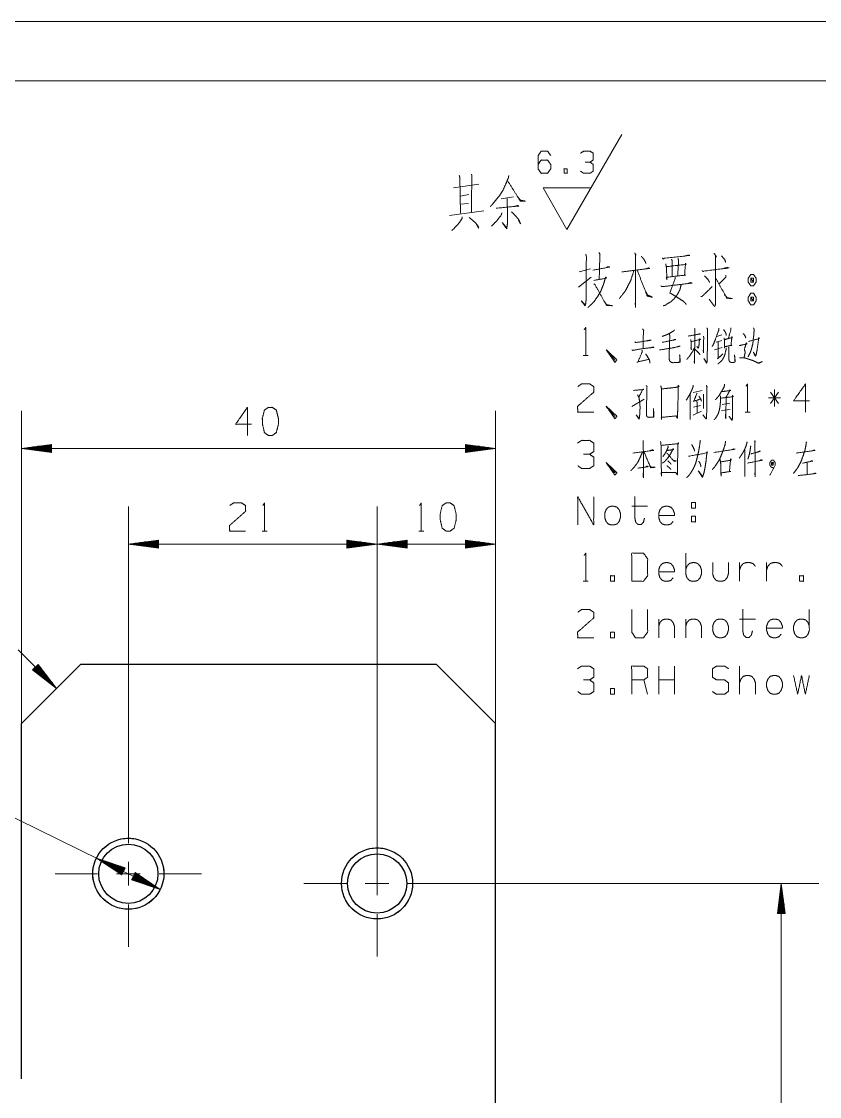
# Model space of a CAD drawing. Header units: millimetres. Extents: x 0 to 420, y 0 to 297.
# Drawn here: x 299.2 to 366.6, y 206.3 to 297 of the extents above; entities that cross this region are included whole.
import ezdxf

# ---------------------------------------------------------------- set-up
doc = ezdxf.new("R2010")
doc.units = ezdxf.units.MM
doc.layers.add('1', color=7, linetype='Continuous', true_color=0xffffff)

msp = doc.modelspace()

# ---------------------------------------------------------------- linework, layer by layer
at = {"layer": '1', "color": 132, "linetype": 'Continuous', "lineweight": 18}
for p, q in [((420, 297), (0, 297)), ((415, 292), (25, 292))]:
    msp.add_line(p, q, dxfattribs=at)
at = {"layer": '1', "color": 43, "linetype": 'Continuous', "lineweight": 18}
for p, q in [((345.265, 279.451), (349.881, 287.451)), ((343.245, 282.951), (347.284, 282.951)), ((345.265, 279.451), (343.245, 282.951))]:
    msp.add_line(p, q, dxfattribs=at)
at = {"layer": '1', "color": 95, "linetype": 'Continuous', "lineweight": 18}
for p, q in [((335.695, 282.963), (337.816, 283.263)), ((336.278, 282.251), (336.994, 282.401)), ((340.753, 282.213), (339.719, 282.026)), ((336.252, 281.576), (336.967, 281.651)), ((335.35, 280.638), (338.24, 281.013)), ((346.29, 275.86), (347.245, 276.123)), ((346.237, 274.585), (347.298, 275.41)), ((357.911, 270.423), (358.335, 270.548)), ((357.84, 269.923), (358.318, 270.073)), ((346.635, 268.798), (347.059, 268.798)), ((358.353, 269.473), (357.699, 269.298)), ((355.9, 265.685), (356.66, 265.86)), ((362.764, 264.51), (362.764, 265.935)), ((350.728, 264.51), (351.789, 265.11)), ((356.783, 265.535), (356.783, 264.335)), ((363.277, 265.235), (362.27, 265.235)), ((362.446, 265.71), (363.118, 264.76)), ((363.1, 265.71), (362.446, 264.76)), ((355.917, 263.76), (356.607, 264.11)), ((355.953, 264.435), (356.518, 264.585)), ((358.3, 264.16), (359.042, 264.26)), ((359.007, 264.785), (358.371, 264.685)), ((360.294, 264.035), (360.718, 264.035)), ((365.536, 259.773), (365.518, 258.748)), ((350.728, 256.085), (352.054, 256.085)), ((355.776, 255.235), (356.112, 255.235)), ((355.776, 255.235), (355.776, 254.76)), ((319.543, 253.986), (319.967, 253.986)), ((332.758, 253.986), (333.182, 253.986)), ((355.281, 250.373), (355.281, 252.123)), ((359.834, 249.748), (359.834, 251.323)), ((362.11, 249.748), (362.11, 251.323)), ((346.635, 249.748), (347.059, 249.748)), ((353.005, 246.56), (353.005, 244.985)), ((355.281, 246.56), (355.281, 244.985)), ((359.834, 246.56), (361.16, 246.56)), ((353.005, 240.223), (353.005, 242.598)), ((354.348, 240.223), (354.348, 242.598)), ((359.834, 240.223), (359.834, 242.598)), ((352.071, 240.223), (351.736, 241.423)), ((354.348, 241.423), (353.005, 241.423))]:
    msp.add_line(p, q, dxfattribs=at)
at = {"layer": '1', "color": 13, "linetype": 'Continuous', "lineweight": 18}
for p, q in [((299.24, 237.75), (299.24, 264.141)), ((339.24, 237.75), (339.24, 264.141)), ((301.78, 261.3), (299.24, 260.966)), ((299.24, 260.966), (301.78, 260.631)), ((339.24, 260.966), (299.24, 260.966)), ((301.78, 260.991), (299.433, 260.991)), ((301.78, 260.94), (299.433, 260.94)), ((301.78, 261.042), (299.818, 261.042)), ((301.78, 260.889), (299.818, 260.889)), ((301.78, 261.093), (300.204, 261.093)), ((301.78, 260.839), (300.204, 260.839)), ((301.78, 261.143), (300.59, 261.143)), ((301.78, 260.788), (300.59, 260.788)), ((301.78, 261.194), (300.976, 261.194)), ((301.78, 260.737), (300.976, 260.737)), ((301.78, 261.245), (301.362, 261.245)), ((301.78, 260.686), (301.362, 260.686)), ((301.78, 261.296), (301.748, 261.296)), ((301.78, 261.296), (301.748, 261.296)), ((301.78, 260.635), (301.748, 260.635)), ((301.78, 260.635), (301.748, 260.635)), ((301.78, 260.631), (301.78, 261.3)), ((336.7, 261.3), (336.7, 260.631)), ((339.24, 260.966), (336.7, 261.3)), ((336.7, 261.296), (336.732, 261.296)), ((336.7, 261.296), (336.732, 261.296)), ((336.7, 261.245), (337.117, 261.245)), ((336.7, 261.194), (337.503, 261.194)), ((336.7, 261.143), (337.889, 261.143)), ((336.7, 261.093), (338.275, 261.093)), ((336.7, 261.042), (338.661, 261.042)), ((336.7, 260.991), (339.047, 260.991)), ((336.7, 260.631), (339.24, 260.966)), ((336.7, 260.94), (339.047, 260.94)), ((336.7, 260.889), (338.661, 260.889)), ((336.7, 260.839), (338.275, 260.839)), ((336.7, 260.788), (337.889, 260.788)), ((336.7, 260.737), (337.503, 260.737)), ((336.7, 260.686), (337.117, 260.686)), ((336.7, 260.635), (336.732, 260.635)), ((336.7, 260.635), (336.732, 260.635)), ((308.255, 231.24), (308.255, 256.068)), ((329.24, 224.25), (329.24, 256.068)), ((329.24, 224.25), (329.24, 256.068)), ((339.24, 237.75), (339.24, 256.068)), ((310.795, 253.227), (308.255, 252.893)), ((310.795, 253.173), (310.378, 253.173)), ((310.795, 253.223), (310.764, 253.223)), ((310.795, 253.223), (310.764, 253.223)), ((310.795, 252.559), (310.795, 253.227)), ((326.7, 253.227), (326.7, 252.559)), ((329.24, 252.893), (326.7, 253.227)), ((326.7, 253.223), (326.732, 253.223)), ((326.7, 253.223), (326.732, 253.223)), ((326.7, 253.173), (327.117, 253.173)), ((331.78, 253.227), (329.24, 252.893)), ((331.78, 253.173), (331.362, 253.173)), ((331.78, 253.223), (331.748, 253.223)), ((331.78, 253.223), (331.748, 253.223)), ((331.78, 252.559), (331.78, 253.227)), ((336.7, 253.227), (336.7, 252.559)), ((339.24, 252.893), (336.7, 253.227)), ((336.7, 253.223), (336.732, 253.223)), ((336.7, 253.223), (336.732, 253.223)), ((336.7, 253.173), (337.117, 253.173)), ((308.255, 252.893), (310.795, 252.559)), ((329.24, 252.893), (308.255, 252.893)), ((310.795, 252.919), (308.448, 252.919)), ((310.795, 252.868), (308.448, 252.868)), ((310.795, 252.969), (308.834, 252.969)), ((310.795, 252.817), (308.834, 252.817)), ((310.795, 253.02), (309.22, 253.02)), ((310.795, 252.766), (309.22, 252.766)), ((310.795, 253.071), (309.606, 253.071)), ((310.795, 252.715), (309.606, 252.715)), ((310.795, 253.122), (309.992, 253.122)), ((310.795, 252.665), (309.992, 252.665)), ((310.795, 252.614), (310.378, 252.614)), ((310.795, 252.563), (310.764, 252.563)), ((310.795, 252.563), (310.764, 252.563)), ((326.7, 253.122), (327.503, 253.122)), ((326.7, 253.071), (327.889, 253.071)), ((326.7, 253.02), (328.275, 253.02)), ((326.7, 252.969), (328.661, 252.969)), ((326.7, 252.919), (329.047, 252.919)), ((326.7, 252.559), (329.24, 252.893)), ((326.7, 252.868), (329.047, 252.868)), ((326.7, 252.817), (328.661, 252.817)), ((326.7, 252.766), (328.275, 252.766)), ((326.7, 252.715), (327.889, 252.715)), ((326.7, 252.665), (327.503, 252.665)), ((326.7, 252.614), (327.117, 252.614)), ((326.7, 252.563), (326.732, 252.563)), ((326.7, 252.563), (326.732, 252.563)), ((329.24, 252.893), (331.78, 252.559)), ((329.24, 252.893), (339.24, 252.893)), ((331.78, 252.919), (329.433, 252.919)), ((331.78, 252.868), (329.433, 252.868)), ((331.78, 252.969), (329.818, 252.969)), ((331.78, 252.817), (329.818, 252.817)), ((331.78, 253.02), (330.204, 253.02)), ((331.78, 252.766), (330.204, 252.766)), ((331.78, 253.071), (330.59, 253.071)), ((331.78, 252.715), (330.59, 252.715)), ((331.78, 253.122), (330.976, 253.122)), ((331.78, 252.665), (330.976, 252.665)), ((331.78, 252.614), (331.362, 252.614)), ((331.78, 252.563), (331.748, 252.563)), ((331.78, 252.563), (331.748, 252.563)), ((336.7, 253.122), (337.503, 253.122)), ((336.7, 253.071), (337.889, 253.071)), ((336.7, 253.02), (338.275, 253.02)), ((336.7, 252.969), (338.661, 252.969)), ((336.7, 252.919), (339.047, 252.919)), ((336.7, 252.559), (339.24, 252.893)), ((336.7, 252.868), (339.047, 252.868)), ((336.7, 252.817), (338.661, 252.817)), ((336.7, 252.766), (338.275, 252.766)), ((336.7, 252.715), (337.889, 252.715)), ((336.7, 252.665), (337.503, 252.665)), ((336.7, 252.614), (337.117, 252.614)), ((336.7, 252.563), (336.732, 252.563)), ((336.7, 252.563), (336.732, 252.563)), ((298.944, 243.962), (302.198, 240.708)), ((300.638, 242.74), (300.165, 242.268)), ((300.165, 242.268), (302.198, 240.708)), ((300.168, 242.271), (300.191, 242.248)), ((300.168, 242.271), (300.191, 242.248)), ((300.204, 242.306), (300.5, 242.011)), ((300.24, 242.342), (300.808, 241.774)), ((300.276, 242.378), (301.117, 241.537)), ((300.312, 242.414), (301.426, 241.3)), ((300.348, 242.45), (301.735, 241.063)), ((300.384, 242.486), (302.043, 240.826)), ((300.42, 242.522), (302.079, 240.862)), ((300.456, 242.558), (301.842, 241.171)), ((300.492, 242.594), (301.606, 241.48)), ((300.528, 242.63), (301.369, 241.789)), ((300.563, 242.666), (301.132, 242.097)), ((300.599, 242.702), (300.895, 242.406)), ((300.635, 242.738), (300.658, 242.715)), ((300.635, 242.738), (300.658, 242.715)), ((302.198, 240.708), (300.638, 242.74)), ((310.949, 223.744), (294.471, 231.822)), ((307.99, 225.568), (305.562, 226.386)), ((305.562, 226.386), (307.695, 224.967)), ((307.831, 225.245), (305.724, 226.278)), ((307.854, 225.29), (305.746, 226.323)), ((307.809, 225.199), (306.048, 226.062)), ((307.876, 225.336), (306.115, 226.199)), ((307.898, 225.382), (306.484, 226.075)), ((307.921, 225.427), (306.853, 225.951)), ((307.787, 225.153), (306.372, 225.847)), ((307.764, 225.108), (306.696, 225.631)), ((307.742, 225.062), (307.02, 225.416)), ((307.943, 225.473), (307.221, 225.826)), ((307.719, 225.017), (307.344, 225.2)), ((307.965, 225.518), (307.59, 225.702)), ((307.695, 224.967), (307.99, 225.568)), ((307.988, 225.564), (307.959, 225.578)), ((307.988, 225.564), (307.959, 225.578)), ((308.816, 225.163), (308.521, 224.562)), ((308.769, 225.068), (309.491, 224.714)), ((308.792, 225.113), (309.167, 224.929)), ((308.814, 225.159), (308.842, 225.145)), ((308.814, 225.159), (308.842, 225.145)), ((310.949, 223.744), (308.816, 225.163)), ((307.697, 224.971), (307.668, 224.985)), ((307.697, 224.971), (307.668, 224.985)), ((308.521, 224.562), (310.949, 223.744)), ((308.523, 224.566), (308.552, 224.552)), ((308.523, 224.566), (308.552, 224.552)), ((308.546, 224.612), (308.921, 224.428)), ((308.568, 224.657), (309.289, 224.303)), ((308.59, 224.703), (309.658, 224.179)), ((308.613, 224.748), (310.027, 224.055)), ((308.635, 224.794), (310.396, 223.931)), ((308.657, 224.84), (310.765, 223.807)), ((308.68, 224.885), (310.787, 223.852)), ((308.702, 224.931), (310.463, 224.068)), ((308.724, 224.977), (310.139, 224.283)), ((308.747, 225.022), (309.815, 224.499)), ((335.415, 224.25), (366.524, 224.25)), ((363.349, 224.25), (363.015, 221.71)), ((363.684, 221.71), (363.349, 224.25)), ((363.349, 224.25), (363.349, 167.75)), ((363.222, 221.71), (363.222, 223.285)), ((363.273, 221.71), (363.273, 223.671)), ((363.324, 221.71), (363.324, 224.057)), ((363.375, 221.71), (363.375, 224.057)), ((363.425, 221.71), (363.425, 223.671)), ((363.476, 221.71), (363.476, 223.285)), ((363.121, 221.71), (363.121, 222.513)), ((363.171, 221.71), (363.171, 222.899)), ((363.527, 221.71), (363.527, 222.899)), ((363.578, 221.71), (363.578, 222.513)), ((363.015, 221.71), (363.684, 221.71)), ((363.019, 221.71), (363.019, 221.742)), ((363.019, 221.71), (363.019, 221.742)), ((363.07, 221.71), (363.07, 222.127)), ((363.629, 221.71), (363.629, 222.127)), ((363.679, 221.71), (363.679, 221.742)), ((363.679, 221.71), (363.679, 221.742))]:
    msp.add_line(p, q, dxfattribs=at)
at = {"layer": '1', "color": 30, "linetype": 'Continuous', "lineweight": 25}
for p, q in [((304.24, 242.75), (299.24, 237.75)), ((304.24, 242.75), (334.24, 242.75)), ((339.24, 237.75), (334.24, 242.75)), ((299.24, 207.75), (299.24, 237.75)), ((339.24, 197.75), (339.24, 237.75))]:
    msp.add_line(p, q, dxfattribs=at)
at = {"layer": '1', "color": 252, "linetype": 'Continuous', "lineweight": 18}
for p, q in [((308.255, 227.656), (308.255, 231.24)), ((329.24, 226.841), (329.24, 230.425)), ((308.255, 224.062), (308.255, 226.068)), ((305.665, 225.065), (302.08, 225.065)), ((307.252, 225.065), (309.259, 225.065)), ((310.846, 225.065), (314.43, 225.065)), ((329.24, 223.246), (329.24, 225.253)), ((326.649, 224.25), (323.065, 224.25)), ((328.236, 224.25), (330.243, 224.25)), ((331.83, 224.25), (335.415, 224.25)), ((308.255, 222.474), (308.255, 218.89)), ((329.24, 221.659), (329.24, 218.075))]:
    msp.add_line(p, q, dxfattribs=at)
at = {"layer": '1', "color": 30, "linetype": 'Continuous', "lineweight": 25}
for centre, radius in [((308.255, 225.065), 3), ((308.255, 225.065), 2.5), ((329.24, 224.25), 3), ((329.24, 224.25), 2.5)]:
    msp.add_circle(centre, radius, dxfattribs=at)
at = {"layer": '1', "color": 30, "linetype": 'Continuous', "lineweight": 13}
for centre in [(308.255, 225.065), (329.24, 224.25)]:
    msp.add_arc(centre, 3, 75, 345, dxfattribs=at)
at = {"layer": '1', "color": 13, "linetype": 'Continuous', "lineweight": 18}
msp.add_arc((308.255, 225.065), 3, 345, 20.50816, dxfattribs=at)
at = {"layer": '1', "color": 43, "linetype": 'Continuous', "lineweight": 18}
for points, knots in [([(342.833, 284.935), (343.083, 285.309), (343.626, 285.309), (343.89, 284.935), (343.89, 284.561), (343.626, 284.187), (343.083, 284.187), (342.833, 284.561), (342.833, 285.683), (343.083, 286.057), (343.626, 286.057), (343.89, 285.683)], [0, 0, 0.076963, 0.169763, 0.248074, 0.312018, 0.39033, 0.48313, 0.560092, 0.751926, 0.828889, 0.921689, 1, 1]), ([(347.211, 285.132), (347.475, 285.309), (347.475, 285.88), (347.211, 286.057), (346.668, 286.057), (346.404, 285.88)], [0, 0, 0.153872, 0.429849, 0.583721, 0.846128, 1, 1]), ([(346.418, 284.364), (346.668, 284.187), (347.211, 284.187), (347.475, 284.364), (347.475, 284.935), (347.211, 285.132), (346.807, 285.132)], [0, 0, 0.12412, 0.343693, 0.472448, 0.703377, 0.836727, 1, 1]), ([(345.015, 284.187), (345.279, 284.187), (345.279, 284.561), (345.015, 284.561), (345.015, 284.187)], [0, 0, 0.207084, 0.5, 0.707084, 1, 1])]:
    msp.add_open_spline(points, degree=1, knots=knots, dxfattribs=at)
at = {"layer": '1', "color": 95, "linetype": 'Continuous', "lineweight": 18}
for points, knots in [([(336.172, 284.013), (336.225, 283.826), (336.278, 280.826)], [0, 0, 0.060983, 1, 1]), ([(337.206, 284.126), (337.233, 284.013), (337.206, 280.901)], [0, 0, 0.0358, 1, 1]), ([(340.356, 284.013), (340.329, 283.826), (340.091, 283.263), (339.852, 282.738), (339.56, 282.288), (339.216, 281.876), (338.95, 281.538), (338.791, 281.388)], [0, 0, 0.061112, 0.258303, 0.444408, 0.61746, 0.790939, 0.929446, 1, 1]), ([(340.276, 283.526), (341.337, 281.838), (341.761, 281.838), (341.337, 281.913), (341.098, 282.213)], [0, 0, 0.616788, 0.748065, 0.881378, 1, 1]), ([(339.295, 281.238), (341.178, 281.426), (341.098, 281.463), (340.833, 281.388)], [0, 0, 0.838832, 0.877817, 1, 1]), ([(340.223, 282.101), (340.25, 280.076), (340.223, 279.776), (340.17, 279.513), (339.799, 280.038), (340.17, 279.588)], [0, 0, 0.530094, 0.608923, 0.679019, 0.847313, 1, 1]), ([(336.411, 280.526), (336.411, 280.376), (336.199, 280.038), (335.721, 279.513), (335.536, 279.363)], [0, 0, 0.100222, 0.366547, 0.84056, 1, 1]), ([(337.02, 280.451), (337.551, 280.001), (337.763, 279.738), (337.816, 279.551), (337.63, 279.888)], [0, 0, 0.431171, 0.640397, 0.761202, 1, 1]), ([(339.772, 280.863), (339.719, 280.676), (339.322, 280.151), (338.897, 279.738)], [0, 0, 0.134833, 0.590567, 1, 1]), ([(340.594, 280.938), (340.992, 280.526), (341.204, 280.263), (341.337, 279.926), (341.151, 280.301)], [0, 0, 0.338741, 0.538268, 0.752632, 1, 1]), ([(346.847, 277.36), (346.9, 277.173), (346.873, 273.46), (346.847, 273.198), (346.794, 273.01), (346.476, 273.423), (346.794, 273.085)], [0, 0, 0.036415, 0.730247, 0.779557, 0.81597, 0.913322, 1, 1]), ([(347.96, 277.51), (348.066, 277.323), (348.04, 277.36), (347.987, 275.26)], [0, 0, 0.091198, 0.110644, 1, 1]), ([(350.977, 277.473), (351.083, 277.285), (351.057, 277.36), (351.057, 272.898), (351.03, 273.16), (351.057, 273.76)], [0, 0, 0.038316, 0.05247, 0.846241, 0.89317, 1, 1]), ([(351.534, 277.173), (351.746, 276.948), (351.852, 276.76), (351.932, 276.573)], [0, 0, 0.424578, 0.720345, 1, 1]), ([(353.305, 277.023), (353.385, 276.948), (353.464, 277.023), (355.612, 277.248), (355.506, 277.285), (355.241, 277.21)], [0, 0, 0.039524, 0.079048, 0.859721, 0.900386, 1, 1]), ([(354.074, 276.948), (354.153, 276.798), (354.153, 275.448)], [0, 0, 0.11172, 1, 1]), ([(354.631, 276.985), (354.684, 276.835), (354.604, 275.523)], [0, 0, 0.107933, 1, 1]), ([(357.674, 277.435), (357.886, 277.135), (357.807, 277.173), (357.807, 273.685), (357.807, 273.16), (357.727, 272.935), (357.25, 273.573)], [0, 0, 0.066764, 0.082744, 0.716512, 0.81192, 0.855288, 1, 1]), ([(358.311, 277.21), (358.576, 276.91), (358.655, 276.685)], [0, 0, 0.626515, 1, 1]), ([(347.457, 276.01), (348.862, 276.273), (348.729, 276.31), (348.597, 276.235)], [0, 0, 0.831307, 0.911411, 1, 1]), ([(350.898, 275.935), (350.659, 275.185), (350.633, 275.11), (350.447, 274.773), (350.209, 274.285), (349.678, 273.61)], [0, 0, 0.296669, 0.326658, 0.471845, 0.676437, 1, 1]), ([(349.89, 275.86), (352.25, 276.16), (352.144, 276.198), (351.932, 276.123)], [0, 0, 0.875765, 0.917177, 1, 1]), ([(351.189, 276.01), (352.038, 273.835), (352.489, 273.723), (352.064, 273.91), (351.905, 274.21)], [0, 0, 0.648054, 0.777, 0.905743, 1, 1]), ([(353.597, 276.535), (353.65, 276.273), (353.703, 275.185), (353.65, 275.41), (355.294, 275.598), (355.187, 275.598), (355.267, 276.61), (355.294, 276.498), (353.676, 276.31)], [0, 0, 0.043847, 0.222119, 0.259969, 0.530854, 0.548217, 0.714509, 0.733432, 1, 1]), ([(356.667, 275.973), (356.746, 275.898), (356.826, 275.935), (358.947, 276.198), (358.788, 276.235), (358.47, 276.16)], [0, 0, 0.0387, 0.06983, 0.826421, 0.884281, 1, 1]), ([(347.536, 275.148), (348.597, 275.335), (348.544, 275.448), (348.464, 275.223), (348.358, 274.848), (348.225, 274.51), (348.119, 274.248), (347.854, 273.798), (347.51, 273.31), (347.324, 273.123), (347.192, 273.01), (347.032, 272.86)], [0, 0, 0.253335, 0.282591, 0.338729, 0.430406, 0.515703, 0.5823, 0.705162, 0.845606, 0.907671, 0.948565, 1, 1]), ([(353.173, 274.698), (353.279, 274.623), (353.358, 274.623), (355.824, 274.923), (355.691, 274.96), (355.479, 274.885)], [0, 0, 0.042499, 0.068527, 0.881302, 0.926389, 1, 1]), ([(354.392, 275.41), (354.392, 275.298), (353.941, 274.098), (354.127, 273.985), (354.631, 273.685), (355.028, 273.423), (355.214, 273.273), (355.32, 273.123)], [0, 0, 0.036334, 0.450296, 0.520381, 0.709724, 0.863606, 0.940675, 1, 1]), ([(356.879, 275.523), (357.197, 275.185), (357.303, 274.96)], [0, 0, 0.650923, 1, 1]), ([(357.807, 275.335), (358.761, 273.648), (359.238, 273.61), (358.788, 273.685), (358.549, 273.948)], [0, 0, 0.600404, 0.748643, 0.89014, 1, 1]), ([(358.682, 275.598), (358.655, 275.41), (358.098, 274.848)], [0, 0, 0.19306, 1, 1]), ([(361.009, 275.635), (360.771, 275.635), (360.559, 275.335), (360.559, 274.998), (360.771, 274.698), (361.009, 274.698), (361.222, 274.998), (361.222, 275.335), (361.009, 275.635)], [0, 0, 0.091011, 0.231141, 0.359861, 0.499991, 0.591002, 0.731141, 0.859861, 1, 1]), ([(360.771, 274.998), (361.009, 274.998), (360.771, 275.335), (360.771, 274.998)], [0, 0, 0.241169, 0.658908, 1, 1]), ([(361.009, 274.998), (361.009, 275.335), (360.771, 275.335)], [0, 0, 0.585806, 1, 1]), ([(347.536, 274.848), (347.616, 274.81), (348.597, 273.048), (349.1, 273.01), (348.623, 273.085), (348.464, 273.31)], [0, 0, 0.026103, 0.624864, 0.77481, 0.918203, 1, 1]), ([(354.896, 274.773), (354.79, 274.36), (354.657, 274.098), (354.498, 273.835), (354.313, 273.61), (354.047, 273.348), (353.756, 273.198), (353.57, 273.048), (353.385, 273.01)], [0, 0, 0.174012, 0.294161, 0.419571, 0.538732, 0.69116, 0.825159, 0.922647, 1, 1]), ([(356.561, 273.798), (356.667, 273.798), (357.515, 274.623)], [0, 0, 0.082238, 1, 1]), ([(361.222, 273.723), (361.009, 274.06), (360.771, 274.06), (360.559, 273.723), (360.559, 273.423), (360.771, 273.085), (361.009, 273.085), (361.222, 273.423), (361.222, 273.723)], [0, 0, 0.1492, 0.238515, 0.387707, 0.5, 0.649192, 0.738507, 0.887707, 1, 1]), ([(360.771, 273.723), (360.771, 273.423), (361.009, 273.423)], [0, 0, 0.556988, 1, 1]), ([(361.009, 273.723), (360.771, 273.723), (361.009, 273.423), (361.009, 273.723)], [0, 0, 0.258816, 0.674596, 1, 1]), ([(346.705, 270.973), (346.847, 271.173), (346.847, 268.798)], [0, 0, 0.093493, 1, 1]), ([(351.63, 271.073), (351.753, 270.923), (351.718, 270.948), (351.683, 269.373)], [0, 0, 0.107239, 0.131115, 1, 1]), ([(354.348, 270.973), (354.313, 270.923), (354.207, 270.848), (353.924, 270.673), (353.641, 270.548), (353.305, 270.423)], [0, 0, 0.051391, 0.160431, 0.439624, 0.699195, 1, 1]), ([(353.906, 270.598), (353.941, 270.498), (353.888, 268.973), (353.888, 268.498), (353.924, 268.373), (353.994, 268.273), (354.118, 268.223), (354.224, 268.198), (354.825, 268.248), (354.772, 268.873), (354.79, 268.248), (354.684, 268.223)], [0, 0, 0.023228, 0.357398, 0.461423, 0.48987, 0.51669, 0.545916, 0.569775, 0.701841, 0.839205, 0.976132, 1, 1]), ([(355.493, 270.448), (356.501, 270.623), (356.412, 270.648), (356.342, 270.598)], [0, 0, 0.85142, 0.927903, 1, 1]), ([(356.023, 271.098), (356.076, 271.023), (356.059, 271.048), (356.023, 268.148), (356.006, 268.273), (356.023, 268.473)], [0, 0, 0.027426, 0.036573, 0.902374, 0.940059, 1, 1]), ([(356.783, 270.448), (356.801, 270.348), (356.783, 269.048), (356.766, 269.198), (356.783, 269.473)], [0, 0, 0.055544, 0.766657, 0.849274, 1, 1]), ([(357.066, 271.148), (357.137, 270.998), (357.119, 271.023), (357.102, 268.373), (357.066, 268.223), (357.049, 268.173), (356.819, 268.548), (357.049, 268.223)], [0, 0, 0.042614, 0.050476, 0.73147, 0.771074, 0.7847, 0.897718, 1, 1]), ([(358.088, 271.123), (358.07, 270.948), (357.805, 270.223), (357.628, 269.773), (357.522, 269.573)], [0, 0, 0.106102, 0.571782, 0.863437, 1, 1]), ([(358.494, 270.998), (358.671, 270.698), (358.689, 270.623), (358.689, 270.498)], [0, 0, 0.632771, 0.772839, 1, 1]), ([(358.512, 270.273), (358.547, 270.148), (358.565, 269.423), (358.565, 269.548), (359.166, 269.673), (359.095, 269.648), (359.184, 270.423), (359.201, 270.323), (358.547, 270.148)], [0, 0, 0.040248, 0.26495, 0.303679, 0.493859, 0.517092, 0.758777, 0.790241, 1, 1]), ([(359.078, 271.148), (359.095, 270.973), (358.883, 270.248)], [0, 0, 0.188884, 1, 1]), ([(360.117, 270.673), (360.205, 270.598), (360.294, 270.448), (360.347, 270.298)], [0, 0, 0.258086, 0.645744, 1, 1]), ([(361.001, 271.148), (361.071, 270.973), (361.054, 270.923), (361.018, 270.473), (360.983, 270.198), (360.965, 269.973), (360.93, 269.723), (360.859, 269.473), (360.806, 269.273), (360.735, 269.073), (360.647, 268.898), (360.541, 268.698)], [0, 0, 0.074031, 0.094824, 0.271853, 0.38058, 0.469099, 0.568113, 0.669997, 0.751142, 0.834341, 0.91122, 1, 1]), ([(350.746, 269.298), (350.817, 269.223), (350.852, 269.248), (351.718, 269.398), (352.584, 269.498), (352.513, 269.523), (352.301, 269.448)], [0, 0, 0.046908, 0.066611, 0.466683, 0.863487, 0.897615, 1, 1]), ([(350.993, 269.973), (351.046, 269.898), (350.993, 269.948), (351.064, 269.898), (352.354, 270.098), (352.248, 270.098), (352.001, 270.048)], [0, 0, 0.047942, 0.085982, 0.131187, 0.812834, 0.868194, 1, 1]), ([(353.058, 269.273), (354.153, 269.448), (354.171, 269.448), (354.807, 269.598), (354.719, 269.598), (354.595, 269.548)], [0, 0, 0.554043, 0.562878, 0.88926, 0.933389, 1, 1]), ([(353.287, 269.923), (353.376, 269.923), (354.436, 270.148), (354.366, 270.173), (354.224, 270.098)], [0, 0, 0.062766, 0.832998, 0.886269, 1, 1]), ([(356.041, 269.498), (355.882, 269.173), (355.723, 268.948), (355.582, 268.723), (355.369, 268.473)], [0, 0, 0.293947, 0.517795, 0.733665, 1, 1]), ([(355.705, 270.148), (355.741, 269.948), (355.758, 269.323), (355.723, 269.448), (355.741, 269.573)], [0, 0, 0.187284, 0.763817, 0.883594, 1, 1]), ([(355.741, 269.973), (356.518, 270.173), (356.448, 270.223), (356.43, 270.048), (356.412, 269.773), (356.395, 269.598), (356.377, 269.523), (356.342, 269.423), (356.218, 269.573), (356.359, 269.448)], [0, 0, 0.385451, 0.427017, 0.511447, 0.643728, 0.728158, 0.765155, 0.816061, 0.909396, 1, 1]), ([(358.017, 269.923), (358.017, 268.598), (357.964, 268.523), (358.406, 268.948)], [0, 0, 0.652734, 0.69798, 1, 1]), ([(358.883, 269.523), (358.919, 269.448), (358.919, 268.548), (358.936, 268.423), (358.972, 268.298), (359.042, 268.248), (359.131, 268.223), (359.307, 268.223), (359.431, 268.248), (359.466, 268.298), (359.396, 268.873), (359.449, 268.273)], [0, 0, 0.027977, 0.331682, 0.37428, 0.418121, 0.447348, 0.478332, 0.537985, 0.58057, 0.601236, 0.796738, 1, 1]), ([(359.799, 269.648), (359.816, 269.648), (360.453, 269.798), (360.4, 269.873), (360.241, 269.348), (360.241, 269.298), (360.294, 269.123), (360.294, 269.023), (360.205, 268.623)], [0, 0, 0.008593, 0.32682, 0.37154, 0.638572, 0.662911, 0.75192, 0.800599, 1, 1]), ([(360.594, 269.998), (361.496, 270.248), (361.442, 270.323), (361.407, 270.123), (361.425, 270.148), (361.319, 269.348), (361.266, 269.073), (361.23, 268.873), (361.195, 268.798), (361.16, 268.748), (360.983, 269.098), (361.177, 268.798)], [0, 0, 0.271543, 0.298211, 0.357168, 0.366054, 0.60031, 0.681605, 0.740556, 0.764632, 0.782407, 0.896225, 1, 1]), ([(348.717, 269.073), (349.318, 268.448), (349.176, 268.448), (348.575, 269.298), (349.318, 268.223), (349.477, 268.448), (348.575, 269.298)], [0, 0, 0.178024, 0.207055, 0.420793, 0.68903, 0.745609, 1, 1]), ([(351.594, 269.248), (351.612, 269.098), (351.241, 268.248), (351.152, 268.248), (352.16, 268.473)], [0, 0, 0.068671, 0.490412, 0.530603, 1, 1]), ([(351.912, 268.948), (352.16, 268.548), (352.231, 268.423), (352.248, 268.298), (352.248, 268.173)], [0, 0, 0.54362, 0.709595, 0.85553, 1, 1]), ([(356.076, 269.323), (356.412, 268.998), (356.483, 268.873)], [0, 0, 0.764948, 1, 1]), ([(358.706, 269.448), (358.706, 269.373), (358.583, 268.898), (358.53, 268.723), (358.459, 268.598), (358.388, 268.448), (358.247, 268.298), (357.999, 268.098)], [0, 0, 0.047391, 0.357576, 0.473131, 0.563878, 0.668671, 0.798954, 1, 1]), ([(359.834, 268.623), (360.064, 268.623), (360.276, 268.598), (360.453, 268.548), (360.665, 268.473), (360.912, 268.398), (361.142, 268.298), (361.336, 268.198), (361.442, 268.148), (361.743, 268.298), (361.708, 268.273), (361.442, 268.173), (361.283, 268.223)], [0, 0, 0.090955, 0.175486, 0.248207, 0.337251, 0.439612, 0.538808, 0.625351, 0.671758, 0.804692, 0.821827, 0.933991, 1, 1]), ([(346.175, 266.185), (346.493, 266.41), (347.183, 266.41), (347.518, 266.185), (347.518, 265.71), (346.158, 264.51), (346.175, 264.035), (347.518, 264.035)], [0, 0, 0.069694, 0.192978, 0.265273, 0.350228, 0.674739, 0.759753, 1, 1]), ([(350.87, 265.86), (351.736, 265.935), (351.683, 265.985), (351.329, 265.285), (351.223, 265.485)], [0, 0, 0.445178, 0.482485, 0.884077, 1, 1]), ([(351.948, 266.285), (352.036, 266.16), (352.018, 266.185), (351.965, 264.01), (351.965, 263.835), (351.983, 263.71), (352.018, 263.66), (352.071, 263.61), (352.178, 263.585), (352.496, 263.61), (352.566, 263.61), (352.602, 263.635), (352.566, 264.335), (352.566, 263.61)], [0, 0, 0.032138, 0.038563, 0.495376, 0.53212, 0.558626, 0.571483, 0.586782, 0.609666, 0.676667, 0.691519, 0.700608, 0.847774, 1, 1]), ([(353.181, 266.26), (353.234, 266.035), (353.252, 263.985), (353.252, 263.41), (353.217, 263.585), (354.489, 263.71), (354.436, 263.735), (354.578, 263.51), (354.595, 263.86), (354.613, 264.31), (354.631, 264.885), (354.648, 266.285), (354.719, 266.21), (354.56, 266.135), (353.924, 266.06), (353.888, 266.06), (353.252, 265.985)], [0, 0, 0.025658, 0.253201, 0.31702, 0.336836, 0.47876, 0.485264, 0.514759, 0.553655, 0.60364, 0.667492, 0.822893, 0.834334, 0.85385, 0.924965, 0.928889, 1, 1]), ([(355.917, 266.31), (355.9, 266.16), (355.794, 265.885), (355.67, 265.61), (355.511, 265.335), (355.334, 265.035)], [0, 0, 0.106862, 0.315429, 0.528797, 0.7536, 1, 1]), ([(357.013, 266.285), (357.102, 266.135), (357.066, 266.185), (357.049, 263.76), (357.049, 263.51), (357.013, 263.435), (356.73, 263.81)], [0, 0, 0.050272, 0.067954, 0.768241, 0.840431, 0.864371, 1, 1]), ([(358.565, 266.385), (358.53, 266.16), (358.335, 265.81), (358.3, 265.785), (358.123, 265.46), (357.929, 265.235), (357.787, 265.06)], [0, 0, 0.145649, 0.401693, 0.429375, 0.665953, 0.856114, 1, 1]), ([(358.335, 265.785), (358.388, 265.76), (359.078, 265.86), (359.025, 265.91), (358.689, 265.26), (358.671, 263.485), (358.636, 263.635), (358.671, 264.01)], [0, 0, 0.01517, 0.195362, 0.21422, 0.403489, 0.862694, 0.902557, 1, 1]), ([(360.364, 266.21), (360.506, 266.41), (360.506, 264.035)], [0, 0, 0.093489, 1, 1]), ([(365.73, 264.985), (364.387, 264.985), (365.394, 266.41), (365.394, 264.035)], [0, 0, 0.245868, 0.565295, 1, 1]), ([(351.329, 265.285), (351.364, 265.11), (351.417, 264.86), (351.417, 264.635), (351.435, 264.41), (351.417, 264.16), (351.417, 263.96), (351.382, 263.61), (351.364, 263.485), (351.347, 263.435), (351.099, 263.81), (351.347, 263.485)], [0, 0, 0.065536, 0.159353, 0.241946, 0.324793, 0.416789, 0.490208, 0.61934, 0.665679, 0.685149, 0.850064, 1, 1]), ([(355.67, 265.61), (355.67, 263.41), (355.652, 263.585), (355.67, 263.885)], [0, 0, 0.821993, 0.887711, 1, 1]), ([(356.236, 265.635), (355.97, 264.96), (355.935, 264.935), (356.536, 265.135)], [0, 0, 0.517324, 0.548204, 1, 1]), ([(356.218, 264.96), (356.253, 264.785), (356.236, 263.935)], [0, 0, 0.173549, 1, 1]), ([(356.395, 265.385), (356.571, 265.085), (356.607, 264.96)], [0, 0, 0.728304, 1, 1]), ([(358.212, 265.41), (358.229, 265.185), (358.194, 264.635), (358.123, 264.21), (358.035, 263.91), (357.911, 263.685), (357.787, 263.485), (357.681, 263.385)], [0, 0, 0.104579, 0.359956, 0.559586, 0.704509, 0.823491, 0.932461, 1, 1]), ([(358.247, 265.21), (359.307, 265.335), (359.237, 265.435), (359.219, 263.66), (359.219, 263.46), (359.201, 263.335), (358.936, 263.685), (359.184, 263.385)], [0, 0, 0.259214, 0.288942, 0.719827, 0.768377, 0.79902, 0.905601, 1, 1]), ([(318.642, 263.008), (317.299, 263.008), (318.306, 264.433), (318.306, 262.058)], [0, 0, 0.24587, 0.565296, 1, 1]), ([(320.406, 262.058), (320.742, 262.308), (320.918, 263.008), (320.918, 263.483), (320.742, 264.208), (320.406, 264.433), (320.07, 264.433), (319.734, 264.208), (319.557, 263.483), (319.575, 263.008), (319.734, 262.308), (320.07, 262.058), (320.406, 262.058)], [0, 0, 0.067526, 0.183973, 0.260584, 0.380943, 0.446143, 0.500306, 0.565505, 0.685865, 0.762528, 0.878311, 0.945837, 1, 1]), ([(348.717, 264.31), (349.318, 263.685), (349.176, 263.685), (348.575, 264.535), (349.318, 263.46), (349.477, 263.685), (348.575, 264.535)], [0, 0, 0.178024, 0.207055, 0.420793, 0.68903, 0.745609, 1, 1]), ([(347.183, 260.473), (347.518, 260.698), (347.518, 261.423), (347.183, 261.648), (346.493, 261.648), (346.158, 261.423)], [0, 0, 0.153872, 0.429851, 0.583723, 0.846122, 1, 1]), ([(351.7, 261.648), (351.718, 259.598), (351.718, 258.498), (351.683, 258.648), (351.718, 258.973)], [0, 0, 0.564586, 0.867525, 0.909967, 1, 1]), ([(353.164, 261.548), (353.199, 261.223), (353.234, 258.648), (353.217, 258.923), (354.472, 258.923), (354.383, 258.948), (354.207, 258.923)], [0, 0, 0.069513, 0.617088, 0.675682, 0.942515, 0.962047, 1, 1]), ([(353.217, 261.223), (354.701, 261.373), (354.648, 261.448), (354.613, 261.223), (354.595, 258.973), (354.578, 258.723), (354.454, 258.923)], [0, 0, 0.328131, 0.348329, 0.398411, 0.89318, 0.948288, 1, 1]), ([(356.501, 261.673), (356.501, 261.523), (356.43, 261.048), (356.377, 260.748), (356.289, 260.348), (356.2, 259.973), (356.112, 259.673), (356.006, 259.423), (355.864, 259.148), (355.723, 258.923), (355.582, 258.723), (355.422, 258.548), (355.352, 258.498)], [0, 0, 0.043385, 0.1823, 0.270421, 0.388916, 0.50036, 0.590823, 0.669378, 0.758828, 0.835694, 0.90654, 0.974953, 1, 1]), ([(358.636, 261.573), (358.618, 261.323), (358.459, 260.848), (358.3, 260.423), (358.105, 259.973), (357.876, 259.623), (357.699, 259.373), (357.522, 259.173)], [0, 0, 0.093265, 0.279666, 0.448534, 0.630947, 0.786745, 0.900676, 1, 1]), ([(360.47, 261.523), (360.382, 261.198), (360.258, 260.898), (360.117, 260.623), (359.975, 260.398), (359.799, 260.148)], [0, 0, 0.218353, 0.428738, 0.629223, 0.801504, 1, 1]), ([(361.107, 261.623), (361.16, 261.523), (361.124, 261.573), (361.142, 258.573), (361.124, 258.798), (361.142, 259.173)], [0, 0, 0.029977, 0.046195, 0.840789, 0.900566, 1, 1]), ([(365.465, 261.523), (365.43, 261.248), (365.341, 260.798), (365.2, 260.373), (365.006, 259.848), (364.758, 259.373), (364.564, 259.098), (364.369, 258.848)], [0, 0, 0.094542, 0.250916, 0.403645, 0.594539, 0.777172, 0.892012, 1, 1]), ([(346.175, 259.498), (346.493, 259.273), (347.183, 259.273), (347.518, 259.498), (347.518, 260.223), (347.183, 260.473), (346.67, 260.473)], [0, 0, 0.124124, 0.343691, 0.472447, 0.703379, 0.836733, 1, 1]), ([(351.63, 260.648), (351.435, 260.198), (351.258, 259.823), (351.064, 259.548), (350.834, 259.273), (350.64, 259.073)], [0, 0, 0.260908, 0.481557, 0.660811, 0.851546, 1, 1]), ([(350.817, 260.573), (352.566, 260.798), (352.496, 260.848), (352.266, 260.773)], [0, 0, 0.843097, 0.884493, 1, 1]), ([(351.789, 260.623), (352.319, 259.348), (352.708, 259.373), (352.337, 259.398), (352.231, 259.548)], [0, 0, 0.593605, 0.761111, 0.921027, 1, 1]), ([(353.712, 260.823), (353.782, 260.798), (354.277, 260.873), (354.224, 260.948), (353.994, 260.473), (353.818, 260.223), (353.659, 260.023), (353.5, 259.848), (353.323, 259.723)], [0, 0, 0.033932, 0.260452, 0.302021, 0.540806, 0.679362, 0.795007, 0.902033, 1, 1]), ([(353.8, 261.198), (353.8, 261.073), (353.641, 260.698), (353.447, 260.398), (353.358, 260.273)], [0, 0, 0.119851, 0.51044, 0.853195, 1, 1]), ([(353.676, 260.548), (353.729, 260.548), (354.277, 259.898), (354.472, 259.898), (354.277, 259.948), (354.189, 259.998)], [0, 0, 0.037861, 0.64516, 0.784052, 0.927463, 1, 1]), ([(356.342, 259.073), (356.66, 258.573), (356.695, 258.523), (356.836, 258.973), (356.925, 259.398), (356.996, 259.898), (357.049, 260.398), (357.084, 260.698), (357.102, 260.598), (355.529, 260.298)], [0, 0, 0.129611, 0.143003, 0.246161, 0.341098, 0.451536, 0.561499, 0.627561, 0.64977, 1, 1]), ([(356.023, 260.748), (356.006, 260.873), (355.794, 261.298)], [0, 0, 0.209959, 1, 1]), ([(357.646, 260.623), (359.449, 260.898), (359.325, 260.923), (359.166, 260.848)], [0, 0, 0.857887, 0.917268, 1, 1]), ([(360.258, 260.823), (360.276, 259.323), (360.276, 258.598), (360.258, 258.748), (360.276, 259.023)], [0, 0, 0.565712, 0.83912, 0.89608, 1, 1]), ([(360.771, 261.198), (360.718, 260.798), (360.647, 260.448), (360.576, 260.198), (360.523, 260.048)], [0, 0, 0.342095, 0.644841, 0.865103, 1, 1]), ([(360.771, 260.498), (361.584, 260.723), (361.496, 260.723), (361.354, 260.648)], [0, 0, 0.772512, 0.853411, 1, 1]), ([(364.599, 260.573), (366.208, 260.798), (366.119, 260.823), (365.942, 260.748)], [0, 0, 0.851231, 0.899374, 1, 1]), ([(348.717, 259.548), (349.318, 258.923), (349.176, 258.923), (348.575, 259.773), (349.318, 258.698), (349.477, 258.923), (348.575, 259.773)], [0, 0, 0.178024, 0.207055, 0.420793, 0.68903, 0.745609, 1, 1]), ([(353.765, 259.923), (353.959, 259.748), (354.047, 259.623)], [0, 0, 0.63082, 1, 1]), ([(356.377, 259.898), (356.483, 259.723), (356.554, 259.523), (356.571, 259.423)], [0, 0, 0.39481, 0.804076, 1, 1]), ([(358.176, 260.023), (358.229, 259.798), (358.247, 259.173), (358.265, 258.623), (358.265, 258.898), (359.078, 259.023), (358.972, 259.023), (359.078, 260.123), (359.113, 259.973), (358.212, 259.823)], [0, 0, 0.048326, 0.179036, 0.294076, 0.351566, 0.523536, 0.545712, 0.77674, 0.808958, 1, 1]), ([(360.488, 259.723), (361.743, 259.973), (361.655, 259.998), (361.496, 259.923)], [0, 0, 0.826993, 0.886358, 1, 1]), ([(362.676, 259.348), (362.535, 259.348), (362.376, 259.548), (362.376, 259.773), (362.535, 259.973), (362.676, 259.973), (362.835, 259.773), (362.835, 259.548), (362.376, 258.698)], [0, 0, 0.057357, 0.160985, 0.252235, 0.355869, 0.413226, 0.51687, 0.608121, 1, 1]), ([(362.535, 259.548), (362.676, 259.548), (362.535, 259.773), (362.535, 259.548)], [0, 0, 0.223714, 0.644092, 1, 1]), ([(362.676, 259.548), (362.676, 259.773), (362.535, 259.773)], [0, 0, 0.614035, 1, 1]), ([(365.129, 259.723), (366.013, 259.898), (365.925, 259.923), (365.801, 259.873)], [0, 0, 0.799944, 0.881502, 1, 1]), ([(351.241, 259.298), (352.124, 259.423), (352.054, 259.473), (351.895, 259.398)], [0, 0, 0.772763, 0.847732, 1, 1]), ([(353.694, 259.498), (353.924, 259.323), (354.03, 259.198)], [0, 0, 0.637949, 1, 1]), ([(356.395, 259.023), (356.713, 258.573), (356.695, 258.573)], [0, 0, 0.968962, 1, 1]), ([(364.776, 258.673), (366.278, 258.848), (366.19, 258.873), (366.031, 258.798)], [0, 0, 0.849616, 0.90121, 1, 1]), ([(346.175, 254.51), (346.175, 256.885), (347.518, 254.51), (347.518, 256.885)], [0, 0, 0.317574, 0.682426, 1, 1]), ([(351.806, 255.085), (351.718, 254.735), (351.524, 254.535), (351.276, 254.535), (351.064, 254.735), (350.993, 255.085), (350.993, 256.91)], [0, 0, 0.107408, 0.190397, 0.264027, 0.350759, 0.457003, 1, 1]), ([(316.807, 256.136), (317.125, 256.361), (317.814, 256.361), (318.15, 256.136), (318.15, 255.661), (316.789, 254.461), (316.807, 253.986), (318.15, 253.986)], [0, 0, 0.069694, 0.192979, 0.265274, 0.350226, 0.674741, 0.759752, 1, 1]), ([(319.613, 256.161), (319.755, 256.361), (319.755, 253.986)], [0, 0, 0.093484, 1, 1]), ([(332.829, 256.161), (332.97, 256.361), (332.97, 253.986)], [0, 0, 0.093488, 1, 1]), ([(335.406, 253.986), (335.742, 254.236), (335.918, 254.936), (335.918, 255.411), (335.742, 256.136), (335.406, 256.361), (335.07, 256.361), (334.734, 256.136), (334.557, 255.411), (334.575, 254.936), (334.734, 254.236), (335.07, 253.986), (335.406, 253.986)], [0, 0, 0.067526, 0.183974, 0.260584, 0.380944, 0.446143, 0.500307, 0.565506, 0.685865, 0.762529, 0.878311, 0.945837, 1, 1]), ([(348.558, 254.81), (348.752, 254.585), (349, 254.51), (349.229, 254.51), (349.477, 254.585), (349.671, 254.81), (349.777, 255.135), (349.777, 255.485), (349.671, 255.785), (349.477, 256.01), (349.229, 256.085), (349, 256.085), (348.752, 256.01), (348.558, 255.785), (348.452, 255.485), (348.452, 255.135), (348.558, 254.81)], [0, 0, 0.063224, 0.118203, 0.167056, 0.222027, 0.285251, 0.357937, 0.43235, 0.5, 0.563224, 0.618195, 0.667048, 0.722027, 0.785251, 0.852901, 0.927315, 1, 1]), ([(354.224, 254.81), (354.03, 254.585), (353.782, 254.51), (353.553, 254.51), (353.305, 254.585), (353.111, 254.81), (353.005, 255.135), (353.005, 255.485), (353.111, 255.785), (353.305, 256.01), (353.553, 256.085), (353.782, 256.085), (354.03, 256.01), (354.224, 255.785), (354.33, 255.485), (354.33, 255.31), (353.005, 255.31)], [0, 0, 0.053947, 0.100852, 0.142537, 0.189449, 0.243397, 0.305417, 0.368912, 0.426635, 0.480583, 0.527495, 0.56918, 0.616085, 0.670032, 0.727758, 0.759505, 1, 1]), ([(355.776, 255.935), (355.776, 256.41), (356.112, 256.41), (356.112, 255.935), (355.776, 255.935)], [0, 0, 0.292918, 0.5, 0.792918, 1, 1]), ([(356.112, 255.235), (356.112, 254.76), (355.776, 254.76)], [0, 0, 0.585825, 1, 1]), ([(346.705, 251.923), (346.847, 252.123), (346.847, 249.748)], [0, 0, 0.093493, 1, 1]), ([(350.728, 249.748), (351.718, 249.748), (352.071, 250.223), (352.071, 251.648), (351.718, 252.123), (350.728, 252.123), (350.728, 249.748)], [0, 0, 0.142139, 0.227162, 0.431792, 0.516813, 0.658952, 1, 1]), ([(354.224, 250.048), (354.03, 249.823), (353.782, 249.748), (353.553, 249.748), (353.305, 249.823), (353.111, 250.048), (353.005, 250.373), (353.005, 250.723), (353.111, 251.023), (353.305, 251.248), (353.553, 251.323), (353.782, 251.323), (354.03, 251.248), (354.224, 251.023), (354.33, 250.723), (354.33, 250.548), (353.005, 250.548)], [0, 0, 0.053947, 0.100852, 0.142537, 0.189449, 0.243397, 0.305417, 0.368912, 0.426635, 0.480583, 0.527495, 0.56918, 0.616085, 0.670032, 0.727758, 0.759505, 1, 1]), ([(355.281, 250.373), (355.387, 250.048), (355.582, 249.823), (355.829, 249.748), (356.059, 249.748), (356.306, 249.823), (356.501, 250.048), (356.607, 250.373), (356.607, 250.723), (356.501, 251.023), (356.306, 251.248), (356.059, 251.323), (355.829, 251.323), (355.582, 251.248), (355.387, 251.023), (355.281, 250.723)], [0, 0, 0.078529, 0.146836, 0.206226, 0.259007, 0.318406, 0.386713, 0.465242, 0.545638, 0.618727, 0.687034, 0.746433, 0.799214, 0.858604, 0.926911, 1, 1]), ([(357.558, 251.323), (357.558, 250.373), (357.664, 250.048), (357.858, 249.823), (358.105, 249.748), (358.335, 249.748), (358.583, 249.823), (358.777, 250.048), (358.883, 250.373), (358.883, 251.323)], [0, 0, 0.242013, 0.329103, 0.404857, 0.470732, 0.529268, 0.595143, 0.670897, 0.757987, 1, 1]), ([(359.834, 250.723), (359.94, 251.023), (360.135, 251.248), (360.382, 251.323), (360.718, 251.323), (360.965, 251.248), (361.16, 251.023)], [0, 0, 0.180185, 0.348582, 0.495019, 0.685189, 0.831603, 1, 1]), ([(362.11, 250.723), (362.217, 251.023), (362.411, 251.248), (362.658, 251.323), (362.994, 251.323), (363.242, 251.248), (363.436, 251.023)], [0, 0, 0.180191, 0.348587, 0.495, 0.685169, 0.831604, 1, 1]), ([(348.947, 249.748), (349.282, 249.748), (349.282, 250.223), (348.947, 250.223), (348.947, 249.748)], [0, 0, 0.207082, 0.5, 0.707082, 1, 1]), ([(364.882, 249.748), (365.218, 249.748), (365.218, 250.223), (364.882, 250.223), (364.882, 249.748)], [0, 0, 0.207082, 0.5, 0.707082, 1, 1]), ([(346.175, 247.135), (346.493, 247.36), (347.183, 247.36), (347.518, 247.135), (347.518, 246.66), (346.158, 245.46), (346.175, 244.985), (347.518, 244.985)], [0, 0, 0.069694, 0.192978, 0.265273, 0.350228, 0.674739, 0.759753, 1, 1]), ([(350.728, 247.36), (350.728, 245.46), (351.046, 244.985), (351.718, 244.985), (352.071, 245.46), (352.071, 247.36)], [0, 0, 0.33715, 0.438599, 0.557785, 0.66285, 1, 1]), ([(360.912, 245.56), (360.824, 245.21), (360.629, 245.01), (360.382, 245.01), (360.17, 245.21), (360.099, 245.56), (360.099, 247.385)], [0, 0, 0.107411, 0.1904, 0.264018, 0.350759, 0.457003, 1, 1]), ([(365.713, 247.36), (365.713, 245.61), (365.607, 245.285), (365.412, 245.06), (365.165, 244.985), (364.935, 244.985), (364.687, 245.06), (364.493, 245.285), (364.387, 245.61), (364.387, 245.96), (364.493, 246.26), (364.687, 246.485), (364.935, 246.56), (365.165, 246.56), (365.412, 246.485), (365.607, 246.26), (365.713, 245.96)], [0, 0, 0.286725, 0.342739, 0.39146, 0.433822, 0.471469, 0.513837, 0.562558, 0.61857, 0.675915, 0.728047, 0.776768, 0.819136, 0.856783, 0.899144, 0.947866, 1, 1]), ([(353.005, 245.96), (353.111, 246.26), (353.305, 246.485), (353.553, 246.56), (353.782, 246.56), (354.03, 246.485), (354.224, 246.26), (354.33, 245.96), (354.33, 244.985)], [0, 0, 0.107748, 0.208446, 0.296013, 0.373823, 0.461376, 0.562075, 0.669827, 1, 1]), ([(355.281, 245.96), (355.387, 246.26), (355.582, 246.485), (355.829, 246.56), (356.059, 246.56), (356.306, 246.485), (356.501, 246.26), (356.607, 245.96), (356.607, 244.985)], [0, 0, 0.107748, 0.208447, 0.296001, 0.373811, 0.461378, 0.562077, 0.669826, 1, 1]), ([(357.664, 245.285), (357.858, 245.06), (358.105, 244.985), (358.335, 244.985), (358.583, 245.06), (358.777, 245.285), (358.883, 245.61), (358.883, 245.96), (358.777, 246.26), (358.583, 246.485), (358.335, 246.56), (358.105, 246.56), (357.858, 246.485), (357.664, 246.26), (357.558, 245.96), (357.558, 245.61), (357.664, 245.285)], [0, 0, 0.063223, 0.118201, 0.167054, 0.222032, 0.285255, 0.357939, 0.432351, 0.5, 0.563223, 0.618201, 0.667054, 0.722032, 0.785255, 0.852904, 0.927316, 1, 1]), ([(363.33, 245.285), (363.136, 245.06), (362.888, 244.985), (362.658, 244.985), (362.411, 245.06), (362.217, 245.285), (362.11, 245.61), (362.11, 245.96), (362.217, 246.26), (362.411, 246.485), (362.658, 246.56), (362.888, 246.56), (363.136, 246.485), (363.33, 246.26), (363.436, 245.96), (363.436, 245.785), (362.11, 245.785)], [0, 0, 0.053947, 0.100859, 0.142544, 0.189449, 0.243396, 0.305418, 0.368913, 0.426639, 0.480586, 0.527491, 0.569176, 0.616088, 0.670035, 0.727759, 0.759506, 1, 1]), ([(348.947, 244.985), (349.282, 244.985), (349.282, 245.46), (348.947, 245.46), (348.947, 244.985)], [0, 0, 0.207082, 0.5, 0.707082, 1, 1]), ([(347.183, 241.423), (347.518, 241.648), (347.518, 242.373), (347.183, 242.598), (346.493, 242.598), (346.158, 242.373)], [0, 0, 0.153872, 0.429851, 0.583723, 0.846122, 1, 1]), ([(350.728, 240.223), (350.728, 242.598), (351.736, 242.598), (352.071, 242.373), (352.071, 241.648), (351.736, 241.423), (350.728, 241.423)], [0, 0, 0.400952, 0.571037, 0.639278, 0.761674, 0.829915, 1, 1]), ([(357.54, 240.448), (357.876, 240.223), (358.565, 240.223), (358.901, 240.473), (358.901, 241.173), (358.565, 241.423), (357.893, 241.423), (357.54, 241.648), (357.54, 242.373), (357.893, 242.598), (358.565, 242.598), (358.901, 242.373)], [0, 0, 0.068035, 0.184055, 0.25452, 0.372335, 0.4428, 0.555842, 0.62637, 0.748395, 0.818923, 0.931965, 1, 1]), ([(346.175, 240.448), (346.493, 240.223), (347.183, 240.223), (347.518, 240.448), (347.518, 241.173), (347.183, 241.423), (346.67, 241.423)], [0, 0, 0.124124, 0.343691, 0.472447, 0.703379, 0.836733, 1, 1]), ([(359.834, 241.198), (359.94, 241.498), (360.135, 241.723), (360.382, 241.798), (360.612, 241.798), (360.859, 241.723), (361.054, 241.498), (361.16, 241.198), (361.16, 240.223)], [0, 0, 0.107748, 0.208447, 0.296015, 0.373824, 0.461378, 0.562077, 0.669826, 1, 1]), ([(362.217, 240.523), (362.411, 240.298), (362.658, 240.223), (362.888, 240.223), (363.136, 240.298), (363.33, 240.523), (363.436, 240.848), (363.436, 241.198), (363.33, 241.498), (363.136, 241.723), (362.888, 241.798), (362.658, 241.798), (362.411, 241.723), (362.217, 241.498), (362.11, 241.198), (362.11, 240.848), (362.217, 240.523)], [0, 0, 0.063224, 0.118194, 0.167047, 0.222026, 0.28525, 0.357935, 0.432348, 0.499997, 0.563221, 0.6182, 0.667053, 0.722023, 0.785247, 0.852899, 0.927312, 1, 1]), ([(364.387, 241.798), (364.723, 240.223), (365.059, 241.798), (365.377, 240.223), (365.713, 241.798)], [0, 0, 0.250139, 0.500279, 0.74986, 1, 1]), ([(348.947, 240.223), (349.282, 240.223), (349.282, 240.698), (348.947, 240.698), (348.947, 240.223)], [0, 0, 0.207082, 0.5, 0.707082, 1, 1])]:
    msp.add_open_spline(points, degree=1, knots=knots, dxfattribs=at)

doc.saveas('drawing.dxf')
